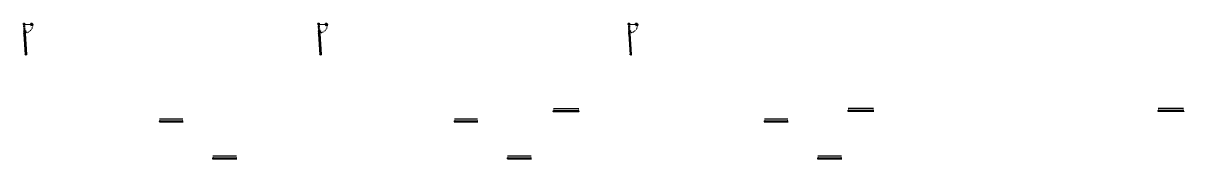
# Model space of a CAD drawing. Header units: millimetres. Extents: x 105 to 1807, y -268 to 915.
# Drawn here: x 1646.2 to 1807, y 645.7 to 664.5 of the extents above; entities that cross this region are included whole.
import ezdxf

# ---------------------------------------------------------------- set-up
doc = ezdxf.new("R2010")
doc.units = ezdxf.units.MM
doc.linetypes.add('HIDDEN2', pattern=[0.1875, 0.125, -0.0625])
doc.layers.add('CARPINTERIA', color=3, linetype='Continuous')
doc.layers.add('ELECTRICIDAD', color=1, linetype='Continuous')

# ---------------------------------------------------------------- blocks, each defined once
blk = doc.blocks.new('4')
at = {"layer": 'CARPINTERIA'}
for p, q in [((799.33, 358.59), (801.82, 358.59)), ((799.37, 358.39), (799.33, 358.39)), ((799.33, 358.39), (799.33, 358.29)), ((799.37, 358.29), (799.33, 358.39)), ((799.33, 358.29), (799.37, 358.39)), ((799.37, 358.29), (799.37, 358.39)), ((799.37, 358.39), (801.77, 358.39)), ((799.37, 358.29), (799.37, 358.37)), ((799.37, 358.35), (801.77, 358.35)), ((799.37, 358.33), (801.77, 358.33)), ((799.37, 358.29), (801.77, 358.29)), ((801.82, 358.39), (801.77, 358.39)), ((801.77, 358.39), (801.77, 358.29)), ((801.82, 358.29), (801.77, 358.39)), ((801.77, 358.29), (801.82, 358.39)), ((801.82, 358.29), (801.82, 358.39)), ((801.82, 358.29), (801.82, 358.37))]:
    blk.add_line(p, q, dxfattribs=at)
for points in [[(799.31, 358.28), (799.31, 358.29), (799.4, 358.29), (799.4, 358.28)], [(801.76, 358.28), (801.76, 358.29), (801.85, 358.29), (801.85, 358.28)]]:
    blk.add_lwpolyline(points, close=True, dxfattribs=at)
for points in [[(799.33, 358.4), (799.4, 358.4), (799.4, 358.39), (799.33, 358.39)], [(801.82, 358.39), (801.76, 358.39), (801.76, 358.4), (801.82, 358.4)]]:
    blk.add_lwpolyline(points, dxfattribs=at)
blk = doc.blocks.new('F_Maneta_FSB-001_Planta')
for p, q in [((-0.0275, -0.007), (-0.0275, 0)), ((-0.0275, 0), (0.0275, 0)), ((0.0275, -0.007), (0.0275, 0)), ((0.0275, -0.007), (-0.0275, -0.007)), ((-0.01, -0.007), (-0.01, -0.029)), ((0.01, -0.007), (0.01, -0.029)), ((0.122, -0.049), (0.03, -0.049)), ((0.122, -0.069), (0.03, -0.069)), ((0.122, -0.049), (0.122, -0.069))]:
    blk.add_line(p, q)
for radius in [0.04, 0.02]:
    blk.add_arc((0.03, -0.029), radius, 180, 270)
blk = doc.blocks.new('NUEVA ENTRADA')
at = {"layer": 'CARPINTERIA'}
for p, q in [((787.95, 370.17), (787.83, 370.16)), ((787.83, 370.16), (787.95, 370.12)), ((787.84, 370.11), (787.95, 370.17)), ((787.84, 370.11), (787.92, 370.12)), ((787.84, 370.11), (787.95, 370.12)), ((787.84, 370.05), (787.84, 370.11)), ((787.93, 370.06), (787.84, 370.05)), ((787.99, 369.15), (787.9, 369.15)), ((787.9, 369.15), (787.9, 369.08)), ((787.95, 370.12), (787.95, 370.17)), ((787.95, 370.12), (787.95, 370.06)), ((788.02, 369.09), (788.01, 369.15)), ((787.9, 369.09), (787.99, 369.09)), ((787.9, 369.09), (788.01, 369.09)), ((787.9, 369.09), (788.02, 369.05)), ((787.9, 369.04), (788.01, 369.09)), ((788.02, 369.05), (787.9, 369.04)), ((787.9, 369.04), (788.04, 366.86)), ((787.95, 369.05), (788.09, 366.86)), ((787.97, 369.05), (788.11, 366.87)), ((788.01, 369.09), (788.02, 369.05)), ((788.02, 369.05), (788.16, 366.86)), ((788.04, 366.86), (788.13, 366.87)), ((788.04, 366.86), (788.16, 366.87)), ((788.04, 366.86), (788.16, 366.82)), ((788.05, 366.82), (788.16, 366.87)), ((788.16, 366.82), (788.16, 366.86))]:
    blk.add_line(p, q, dxfattribs=at)
at = {"layer": 'CARPINTERIA', "linetype": 'HIDDEN2', "ltscale": 0.25}
for p, q in [((787.84, 370.05), (787.9, 369.15)), ((787.86, 369.37), (787.87, 369.25)), ((787.89, 369.37), (787.86, 369.37)), ((787.89, 369.37), (787.9, 369.25)), ((787.95, 369.23), (787.92, 369.23)), ((787.95, 369.2), (787.93, 369.2)), ((787.95, 370.06), (788.01, 369.15)), ((787.95, 369.25), (787.96, 369.18)), ((787.95, 369.25), (787.96, 369.25)), ((787.96, 369.18), (787.96, 369.25)), ((787.96, 369.18), (787.96, 369.18)), ((788.01, 369.25), (788, 369.25)), ((788.01, 369.18), (788, 369.25)), ((788.01, 369.25), (788.02, 369.18)), ((788.02, 369.18), (788.01, 369.18)), ((788.02, 369.23), (788.04, 369.23)), ((788.02, 369.21), (788.05, 369.21)), ((788.06, 369.38), (788.09, 369.38)), ((788.06, 369.38), (788.07, 369.26)), ((788.09, 369.38), (788.09, 369.26))]:
    blk.add_line(p, q, dxfattribs=at)
at = {"layer": 'CARPINTERIA'}
for points in [[(787.83, 370.16), (787.84, 370.08), (787.83, 370.08), (787.82, 370.16)], [(788.05, 366.82), (788.04, 366.89), (788.03, 366.89), (788.03, 366.82)]]:
    blk.add_lwpolyline(points, dxfattribs=at)
at = {"layer": 'CARPINTERIA', "linetype": 'HIDDEN2', "ltscale": 0.25}
blk.add_lwpolyline([(787.95, 370.06), (788.01, 369.15), (787.97, 369.15), (787.91, 370.05)], close=True, dxfattribs=at)
at = {"layer": 'CARPINTERIA'}
for points in [[(787.95, 370.19), (787.96, 370.19), (787.96, 370.09), (787.95, 370.09)], [(787.95, 370.06), (788.86, 370.11), (788.86, 370.07), (787.96, 370.01)], [(788.02, 369.03), (788.03, 369.03), (788.03, 369.13), (788.01, 369.13)], [(787.89, 369.02), (787.91, 369.02), (787.9, 369.12), (787.89, 369.12)], [(788.16, 366.8), (788.17, 366.81), (788.17, 366.9), (788.15, 366.9)]]:
    blk.add_lwpolyline(points, close=True, dxfattribs=at)
at = {"layer": 'CARPINTERIA', "linetype": 'HIDDEN2', "ltscale": 0.25}
for centre, radius, start, end in [((787.92, 369.25), 0.0517, 183.6067, 273.6067), ((787.92, 369.25), 0.0259, 183.6067, 273.6067), ((787.95, 370.06), 0.905, 273.6067, 3.6067), ((788.04, 369.26), 0.0259, 273.6067, 3.6067), ((788.04, 369.26), 0.0517, 273.6067, 3.6067)]:
    blk.add_arc(centre, radius, start, end, dxfattribs=at)
at = {"layer": 'CARPINTERIA', "xscale": 1.292660827544514, "yscale": 1.292660827544514, "zscale": 1.292660827544514, "rotation": 183.6066851557062}
blk.add_blockref('F_Maneta_FSB-001_Planta', (788.79, 370.11), dxfattribs=at)
at = {"layer": 'CARPINTERIA', "extrusion": (0, 0, -1), "xscale": 1.292660827544514, "yscale": 1.292660827544514, "zscale": -1.292660827544549, "rotation": 356.3933148442939}
blk.add_blockref('F_Maneta_FSB-001_Planta', (-788.8, 370.07), dxfattribs=at)
blk = doc.blocks.new('7')
at = {"layer": 'CARPINTERIA'}
blk.add_blockref('NUEVA ENTRADA', (-3.09, 0), dxfattribs=at)
blk = doc.blocks.new('2')
at = {"layer": 'CARPINTERIA'}
for p, q in [((792.95, 358.59), (795.44, 358.59)), ((792.99, 358.39), (792.95, 358.39)), ((792.95, 358.39), (792.95, 358.29)), ((792.99, 358.29), (792.95, 358.39)), ((792.95, 358.29), (792.99, 358.39)), ((792.99, 358.29), (792.99, 358.39)), ((792.99, 358.39), (795.39, 358.39)), ((792.99, 358.29), (792.99, 358.37)), ((792.99, 358.35), (795.39, 358.35)), ((792.99, 358.33), (795.39, 358.33)), ((792.99, 358.29), (795.39, 358.29)), ((795.44, 358.39), (795.39, 358.39)), ((795.39, 358.39), (795.39, 358.29)), ((795.44, 358.29), (795.39, 358.39)), ((795.39, 358.29), (795.44, 358.39)), ((795.44, 358.29), (795.44, 358.39)), ((795.44, 358.29), (795.44, 358.37))]:
    blk.add_line(p, q, dxfattribs=at)
for points in [[(792.93, 358.28), (792.93, 358.29), (793.02, 358.29), (793.02, 358.28)], [(795.38, 358.28), (795.38, 358.29), (795.47, 358.29), (795.47, 358.28)]]:
    blk.add_lwpolyline(points, close=True, dxfattribs=at)
for points in [[(792.95, 358.4), (793.02, 358.4), (793.02, 358.39), (792.95, 358.39)], [(795.44, 358.39), (795.38, 358.39), (795.38, 358.4), (795.44, 358.4)]]:
    blk.add_lwpolyline(points, dxfattribs=at)

msp = doc.modelspace()

# ---------------------------------------------------------------- block references
at = {"layer": 'ELECTRICIDAD'}
for name, p, xscale, yscale, zscale in [('7', (630.95, 185.55), 1.293750000000045, 1.293750000000045, 1.293750000000045), ('7', (671.77, 185.55), 1.293750000000045, 1.293750000000045, 1.293750000000045), ('7', (714.75, 185.55), 1.293750000000045, 1.293750000000045, 1.293750000000045), ('4', (595.59, 148.39), 1.40625, 1.40625, 1.40625), ('4', (636.42, 148.46), 1.40625, 1.40625, 1.40625), ('4', (679.39, 148.43), 1.40625, 1.40625, 1.40625), ('4', (630.96, 187.28), 1.293750000000045, 1.293750000000045, 1.293750000000045), ('4', (671.79, 187.28), 1.293750000000045, 1.293750000000045, 1.293750000000045), ('4', (714.76, 187.28), 1.293750000000045, 1.293750000000045, 1.293750000000045), ('2', (625.21, 172.5), 1.320703125000023, 1.320703125000023, 1.320703125000023), ('2', (666.04, 172.5), 1.320703125000023, 1.320703125000023, 1.320703125000023), ('2', (709.02, 172.5), 1.320703125000023, 1.320703125000023, 1.320703125000023)]:
    msp.add_blockref(name, p, dxfattribs=dict(at, xscale=xscale, yscale=yscale, zscale=zscale))

doc.saveas('drawing.dxf')
